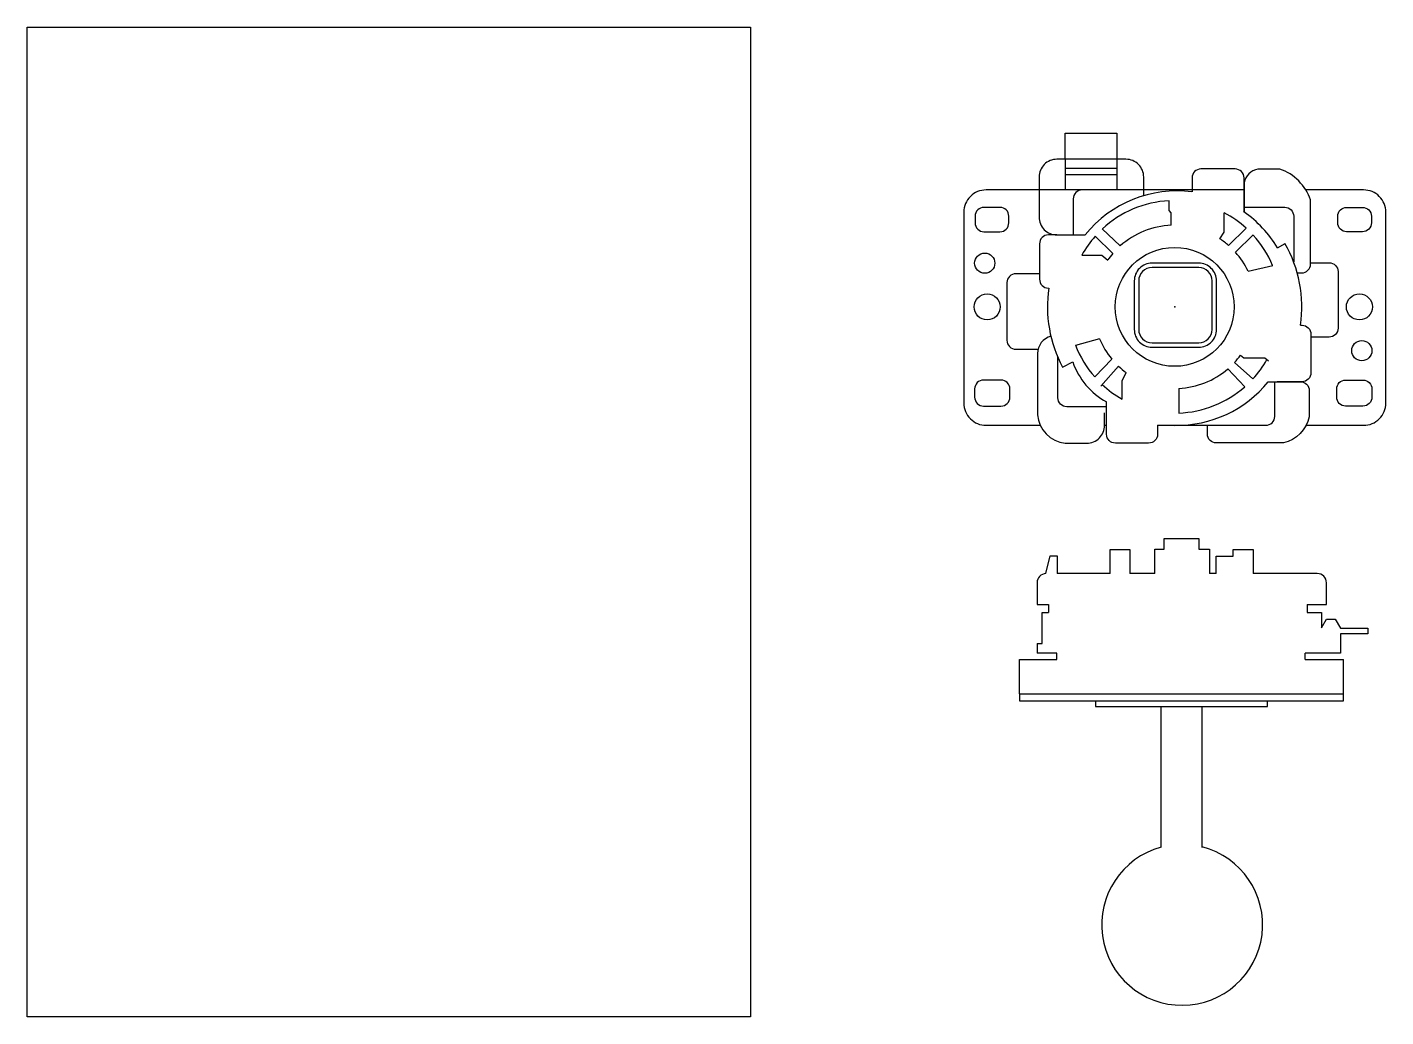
# Model space of a CAD drawing. Header units: inches. Extents: x 76 to 372, y -37 to 179.
import ezdxf

# ---------------------------------------------------------------- set-up
doc = ezdxf.new("R2010")
doc.units = ezdxf.units.IN
doc.header["$MEASUREMENT"] = 0
doc.layers.get('0').update_dxf_attribs({"color": 1})
picture_1 = doc.add_image_def('image1.jpg', size_in_pixel=(640, 876))

# ---------------------------------------------------------------- blocks, each defined once
blk = doc.blocks.new('joystickbottom')
for p, q in [((24.73, 16.4), (24.73, 22.28)), ((24.73, 22.28), (36.3, 22.28)), ((36.3, 22.28), (36.3, 9.5)), ((24.73, 16.4), (24.73, 9.5)), ((36.3, 14.33), (24.73, 14.33)), ((24.73, 12.95), (36.3, 12.95)), ((48.07, 4.87), (48.07, 7.07)), ((48.58, 4.35), (48.07, 4.87)), ((48.58, 1.54), (48.58, 4.35)), ((60.5, -0.03), (60.5, 4.34)), ((37.09, -3.12), (33.06, 0.71)), ((61.49, -3.02), (65.46, 0.86)), ((35.4, -4.85), (31.47, -0.92)), ((59.54, -1.53), (60.5, -0.03)), ((63.01, -4.53), (66.98, -0.65)), ((72.49, -3.53), (74.17, -2.56)), ((28.45, -5.17), (32.97, -5.17)), ((32.97, -5.17), (34.28, -6.28)), ((65.86, -8.83), (71.4, -7.53)), ((32.42, -24.03), (27, -25.5)), ((24.13, -30.4), (26.39, -29.23)), ((35.23, -28.62), (31.36, -32.62)), ((32.69, -34.68), (36.73, -30.21)), ((62.82, -29.34), (66.93, -33.07)), ((64.17, -27.71), (64.92, -28.3)), ((64.92, -28.3), (69.63, -28.3)), ((69.63, -28.3), (70.48, -29.01)), ((37.49, -33.5), (38.44, -31.64)), ((37.49, -37.62), (37.49, -33.5)), ((65.11, -34.83), (61.31, -30.8)), ((50.26, -35.2), (50.26, -40.75))]:
    blk.add_line(p, q)
for points in [[(42.37, 8.22), (42.37, 12.4, 0.414214), (38.37, 16.4), (22.82, 16.4, 0.414214), (18.82, 12.4), (18.82, 3.37, 0.414214), (22.82, -0.63), (29.21, -0.63)], [(64.94, 4.55, 0.038741), (64.96, 4.86), (64.96, 12.21, 0.414214), (62.96, 14.21), (55.24, 14.21, 0.414214), (53.24, 12.21), (53.24, 9.08)], [(76.93, -9.17), (77.92, -9.17, 0.414214), (79.92, -7.17), (79.92, 7.24, 0.230405), (73, 14.19), (68.08, 14.19, 0.321801), (64.96, 11.08), (64.96, 4.54)], [(53.24, 9.5), (6.9, 9.5, 0.414214), (1.9, 4.5), (1.9, -38.5, 0.414214), (6.9, -43.5), (19.11, -43.5)], [(64.96, 9.5), (28.52, 9.5, 0.414214), (26.52, 7.5), (26.52, -0.63)], [(78.91, -43.5), (91.86, -43.5, 0.414214), (96.86, -38.5), (96.86, 4.5, 0.414214), (91.86, 9.5), (78.85, 9.5)], [(64.96, 5.6), (74.12, 5.6, -0.414214), (76.12, 3.6), (76.12, -6.69)], [(22.82, -0.63), (20.92, -0.63, 0.414214), (18.92, -2.63), (18.92, -10.59, 0.414214), (20.92, -12.59), (21.03, -12.59)], [(79.92, -6.9), (84.11, -6.9, -0.414214), (86.11, -8.9), (86.11, -21.62, -0.414214), (84.11, -23.62), (80, -23.62)], [(18.92, -9.38), (13.59, -9.38, 0.414214), (11.59, -11.38), (11.59, -24.36, 0.414214), (13.59, -26.36), (18.6, -26.36)], [(77.68, -20.96), (78, -20.96, -0.414214), (80, -22.96), (80, -31.68, -0.414214), (78, -33.68), (72.39, -33.68)], [(21.49, -23.46, 0.34255), (18.48, -27.33), (18.48, -41.11, 0.360932), (24.72, -47.52), (29.57, -47.52, 0.414214), (33.57, -43.52), (33.57, -40.72)], [(34, -39.31), (25.05, -39.31, -0.414214), (23.05, -37.31), (23.05, -28.17)], [(45.48, -43.5), (69.87, -43.5, 0.414214), (71.87, -41.5), (71.87, -33.68)], [(70.39, -33.68), (77.63, -33.68, -0.414214), (79.63, -35.68), (79.63, -41.62, -0.277133), (73.86, -47.48), (58.72, -47.48, -0.414214), (56.72, -45.48), (56.72, -43.5)], [(45.48, -43.5), (45.48, -45.52, -0.414214), (43.48, -47.52), (36, -47.52, -0.414214), (34, -45.52), (34, -38.23)]]:
    blk.add_lwpolyline(points, format="xyb")
for points in [[(4.42, 3.57), (4.42, 2.08, 0.414214), (6.42, 0.08), (10.02, 0.08, 0.414214), (12.02, 2.08), (12.02, 3.57, 0.414214), (10.02, 5.57), (6.42, 5.57, 0.414214)], [(93.63, 3.57), (93.63, 2.08, -0.414214), (91.63, 0.08), (88.04, 0.08, -0.414214), (86.04, 2.08), (86.04, 3.57, -0.414214), (88.04, 5.57), (91.63, 5.57, -0.414214)], [(40.25, -10.99), (40.25, -21.93, 0.414214), (44.25, -25.93), (54.76, -25.93, 0.414214), (58.76, -21.93), (58.76, -10.99, 0.414214), (54.76, -6.99), (44.25, -6.99, 0.414214)], [(41.25, -10.99), (41.25, -21.93, 0.414214), (44.25, -24.93), (54.76, -24.93, 0.414214), (57.76, -21.93), (57.76, -10.99, 0.414214), (54.76, -7.99), (44.25, -7.99, 0.414214)], [(4.33, -35.31), (4.33, -37.17, 0.414214), (6.33, -39.17), (10.25, -39.17, 0.414214), (12.25, -37.17), (12.25, -35.31, 0.414214), (10.25, -33.31), (6.33, -33.31, 0.414214)], [(93.72, -35.31), (93.72, -37.17, -0.414214), (91.72, -39.17), (87.8, -39.17, -0.414214), (85.8, -37.17), (85.8, -35.31, -0.414214), (87.8, -33.31), (91.72, -33.31, -0.414214)]]:
    blk.add_lwpolyline(points, format="xyb", close=True)
blk.add_lwpolyline([(33.57, -43.5), (34, -43.5)])
blk.add_lwpolyline([(33.57, -43.5), (34, -43.5)])
for centre, radius in [((6.6, -6.99), 2.27), ((49.34, -16.83), 13.39), ((7.15, -16.84), 2.93), ((90.91, -16.84), 2.93), ((91.45, -26.69), 2.27)]:
    blk.add_circle(centre, radius)
for centre, radius, start, end in [((49.84, -17.11), 26.4, 82.6061, 141.3811), ((49.34, -16.83), 23.93, 93.0549, 132.8652), ((49.34, -16.83), 23.93, 47.6826, 62.2278), ((49.84, -17.11), 26.4, 30.9461, 55.1216), ((49.34, -16.83), 18.39, 92.3684, 131.774), ((49.34, -16.83), 23.93, 138.3262, 150.8382), ((49.34, -16.83), 18.39, 48.6585, 56.3342), ((49.34, -16.83), 23.93, 22.8668, 42.5379), ((49.34, -16.83), 28.63, 351.7045, 29.8901), ((49.34, -16.83), 18.39, 139.3301, 144.9862), ((49.34, -16.83), 18.39, 25.8092, 41.9846), ((49.34, -16.83), 28.63, 171.4903, 208.2797), ((49.34, -16.83), 18.39, 203.0293, 219.8524), ((49.34, -16.83), 23.93, 201.2127, 221.2913), ((42.03, -23.72), 16.58, 199.418, 241.0393), ((49.34, -16.83), 18.39, 226.6875, 233.6306), ((49.34, -16.83), 18.39, 317.1221, 323.7453), ((49.34, -16.83), 23.93, 317.2782, 330.244), ((49.34, -16.83), 18.39, 272.8517, 310.5833), ((49.34, -16.83), 23.93, 226.9596, 240.3206), ((49.84, -17.11), 26.4, 268.9884, 321.1009), ((49.34, -16.83), 23.93, 272.191, 311.2181)]:
    blk.add_arc(centre, radius, start, end)
blk.add_point((49.34, -16.83))
blk = doc.blocks.new('joystick profile')
for p, q in [((33.71, -70.81), (37.96, -70.81)), ((33.71, -76.05), (33.71, -70.81)), ((37.96, -70.81), (37.96, -76.05)), ((43.38, -76.05), (43.38, -70.76)), ((43.38, -70.76), (45.46, -70.76)), ((45.46, -70.76), (45.46, -68.45)), ((45.46, -68.45), (52.97, -68.45)), ((52.97, -68.45), (52.97, -70.76)), ((52.97, -70.76), (55.31, -70.76)), ((55.31, -70.76), (55.31, -76.05)), ((60.46, -72.3), (60.46, -70.81)), ((60.46, -70.81), (64.82, -70.81)), ((64.82, -70.81), (64.82, -76.05)), ((19.67, -76.05), (20.61, -72.16)), ((20.61, -72.16), (22.13, -72.16)), ((22.13, -72.16), (22.13, -76.05)), ((56.74, -72.3), (60.46, -72.3)), ((56.74, -76.05), (56.74, -72.3)), ((17.78, -82.77), (20.28, -82.77)), ((20.28, -82.77), (20.28, -84.55)), ((76.57, -82.77), (76.57, -84.55)), ((76.57, -82.77), (80.78, -82.77)), ((18.91, -91.26), (18.91, -84.55)), ((18.91, -84.55), (20.28, -84.55)), ((76.57, -84.55), (79.68, -84.55)), ((79.68, -84.55), (79.68, -87.91)), ((79.68, -87.91), (80.78, -85.97)), ((80.78, -85.97), (82.69, -85.97)), ((82.69, -85.97), (83.81, -87.96)), ((83.81, -87.96), (89.74, -87.96)), ((89.74, -87.96), (89.74, -89.2)), ((17.78, -91.26), (18.91, -91.26)), ((89.74, -89.2), (83.81, -89.2)), ((83.81, -89.2), (83.81, -93.4)), ((22.1, -93.4), (17.78, -93.4)), ((22.1, -94.74), (22.1, -93.4)), ((83.81, -93.4), (76.15, -93.4)), ((76.15, -94.74), (76.15, -93.4)), ((13.95, -102.24), (13.95, -94.74)), ((13.95, -94.74), (22.1, -94.74)), ((76.15, -94.74), (84.5, -94.74)), ((84.5, -102.24), (84.5, -94.74)), ((13.95, -102.24), (84.5, -102.24)), ((30.48, -103.78), (67.97, -103.78)), ((44.75, -104.98), (44.75, -135.68)), ((44.75, -104.98), (54.18, -104.98)), ((53.73, -135.68), (53.73, -104.98))]:
    blk.add_line(p, q)
for points in [[(19.67, -76.05, 0.398867), (17.78, -78.05), (17.78, -82.77)], [(80.78, -82.77), (80.78, -78.05, 0.414214), (78.78, -76.05), (64.82, -76.05)]]:
    blk.add_lwpolyline(points, format="xyb")
for points in [[(33.71, -76.05), (22.13, -76.05)], [(43.38, -76.05), (37.96, -76.05)], [(56.74, -76.05), (55.31, -76.05)], [(17.78, -91.26), (17.78, -93.4)], [(13.95, -102.24), (13.95, -103.78), (30.48, -103.78)], [(67.97, -103.78), (84.5, -103.78), (84.5, -102.24)], [(30.48, -103.78), (30.48, -104.98), (44.75, -104.98)], [(53.73, -104.98), (67.97, -104.98), (67.97, -103.78)]]:
    blk.add_lwpolyline(points)
blk.add_arc((49.35, -152.56), 17.52, 105.2185, 75.5225)

msp = doc.modelspace()

# ---------------------------------------------------------------- block references
at = {"xscale": 0.9673061368538174, "yscale": 0.9673061368538174, "zscale": 0.9673061368538174}
msp.add_blockref('joystickbottom', (278.39, 134.14), dxfattribs=at)
msp.add_blockref('joystick profile', (278.39, 135.83))

# ---------------------------------------------------------------- pictures from other files: only their frames are drawn
image = msp.add_image(picture_1, insert=(76.32, -36.77), size_in_units=(157.47, 215.54))
image.dxf.flags = 7

doc.saveas('drawing.dxf')
